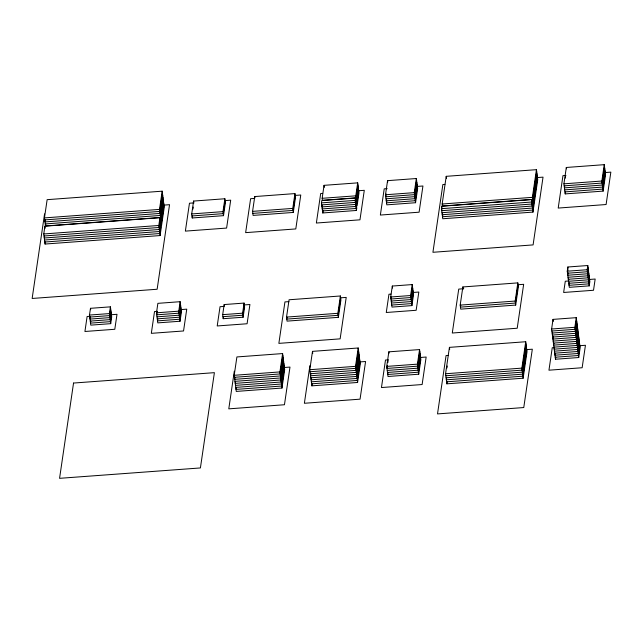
<?xml version="1.0" encoding="UTF-8"?>
<svg xmlns="http://www.w3.org/2000/svg" width="643" height="643" viewBox="0 0 643 643"><rect width="100%" height="100%" fill="white"/><g stroke="black" fill="none" stroke-linecap="round" stroke-linejoin="round"><path stroke-width="0.96" d="M44.56 213.91L32.15 298.465L157.141 289.246L169.543 204.691L163.547 205.133M163.201 199.242L160.533 217.471L45.5 225.958L44.463 217.897L47.14 199.668L162.173 191.18L164.238 207.303L161.562 225.532L159.496 209.409L162.173 191.18M45.267 220.002L44.986 221.923L160.011 213.436L162.687 195.207M43.772 233.964L44.914 226.183L159.938 217.704L161.232 227.775L160.091 235.555L45.058 244.043L43.772 233.964L158.797 225.476L159.938 217.704M45.5 225.958L45.782 224.037M44.568 236.053L44.287 237.99L159.319 229.511L160.461 221.731M45.058 244.043L45.348 242.098M89.49 315.054L90.478 308.31L110.395 306.848L111.689 316.919L110.7 323.662L90.784 325.125L89.49 315.054L109.406 313.583L110.395 306.848M90.285 317.16L90.004 319.081L109.929 317.61L110.917 310.874M90.808 321.187L90.526 323.116L110.443 321.645L111.432 314.909M110.652 308.857L109.664 315.6L89.747 317.063M111.175 312.892L110.186 319.627L90.261 321.098M162.43 193.197L159.753 211.426L44.721 219.906M162.944 197.224L160.268 215.453L45.243 223.941M160.203 219.713L159.062 227.493L44.029 235.981M160.79 219.488L163.459 201.259M160.718 223.748L159.577 231.52L44.544 240.008M161.047 221.497L163.724 203.268M160.975 225.757L159.834 233.538L44.801 242.025M161.305 223.515L163.981 205.286M156.49 312.811L157.881 303.343L180.144 301.696L181.439 311.775L180.048 321.243L157.776 322.882L156.49 312.811L178.762 311.164L180.144 301.696M157.165 311.984L156.747 314.821L179.019 313.181L180.41 303.713M157.8 318.976L157.519 320.873L179.791 319.225L181.181 309.757M191.71 213.942L193.599 201.066L224.873 198.759L225.396 202.786L223.507 215.662L192.225 217.969L191.71 213.942L222.984 211.635L224.873 198.759M192.988 209.023L193.278 207.046M192.225 217.969L192.514 215.992M180.667 305.73L179.276 315.199L157.005 316.838M180.924 307.748L179.534 317.208L157.262 318.856M225.13 200.777L223.242 213.645L191.968 215.952M222.687 314.66L224.166 304.557L244.091 303.086L244.605 307.113L243.118 317.224L223.201 318.695L222.687 314.66L242.604 313.189L244.091 303.086M223.201 318.695L223.475 316.854M252.578 211.37L254.757 196.557L294.944 193.591L295.467 197.618L293.288 212.439L253.093 215.405L252.578 211.37L292.774 208.404L294.944 193.591M234.309 371.188L228.787 408.852L284.455 404.744L289.985 367.081L284.021 367.523M244.348 305.103L242.861 315.207L222.944 316.678M234.205 375.295L236.897 356.945L282.607 353.57L284.672 369.693L281.98 388.042L236.27 391.418L234.205 375.295L279.922 371.919L282.607 353.57M235 377.393L234.719 379.322L280.436 375.954L283.129 357.604M235.515 381.42L235.234 383.357L280.951 379.981L283.643 361.631M236.294 387.464L236.013 389.401L281.722 386.025L284.415 367.675M295.201 195.609L293.031 210.422L252.836 213.388M286.529 317.095L289.077 299.767L340.396 295.981L340.911 300.016L338.371 317.337L287.051 321.122L286.529 317.095L337.848 313.31L340.396 295.981M287.075 317.184L286.786 319.105L338.105 315.319L340.653 297.998M282.872 355.587L280.179 373.937L234.462 377.304M283.386 359.622L280.694 377.963L234.976 381.339M283.901 363.649L281.208 381.998L235.491 385.366M284.158 365.666L281.465 384.008L235.748 387.383M321.476 202.875L321.821 200.552L355.458 198.068L356.752 208.147L356.407 210.47L322.77 212.954L321.476 202.875L355.121 200.399L355.458 198.068M357.95 184.871L356.045 197.835L322.408 200.319L322.151 198.301L324.048 185.337L357.693 182.861L358.987 192.932L357.082 205.897L355.788 195.826L357.693 182.861M322.223 205.358L321.99 206.909L355.635 204.426L355.981 202.103M322.481 207.376L322.247 208.927L355.892 206.443L356.238 204.112M322.77 212.954L323.107 210.631M309.902 365.61L304.38 403.274L360.056 399.166L365.578 361.503L359.614 361.945M309.797 369.717L312.49 351.367L358.207 347.992L360.273 364.115L357.58 382.464L311.863 385.84L309.797 369.717L355.515 366.341L358.207 347.992M310.858 373.832L310.569 375.761L356.286 372.385L358.979 354.044M311.373 377.859L311.091 379.788L356.801 376.42L359.493 358.071M311.863 385.84L312.144 383.903M355.716 200.086L355.378 202.408L321.733 204.892M356.31 199.852L358.207 186.888M356.568 201.87L358.464 188.905M356.495 206.13L356.15 208.461L322.513 210.936M356.825 203.887L358.722 190.923M358.464 350.009L355.772 368.359L310.055 371.734M358.722 352.026L356.029 370.376L310.312 373.744M359.236 356.053L356.543 374.403L310.826 377.779M359.75 360.088L357.058 378.438L311.349 381.805M360.008 362.105L357.323 380.447L311.606 383.823M385.503 194.765L387.568 180.651L416.342 178.529L417.637 188.608L415.563 202.714L386.789 204.844L385.503 194.765L414.277 192.643L416.342 178.529M386.17 193.953L385.76 196.782L414.534 194.652L416.6 180.546M386.556 198.928L386.274 200.809L415.048 198.687L417.122 184.581M386.813 200.946L386.531 202.826L415.306 200.704L417.379 186.591M390.703 296.994L392.31 286.047L412.227 284.576L413.513 294.655L411.914 305.602L391.989 307.073L390.703 296.994L410.62 295.531L412.227 284.576M391.225 297.187L390.96 299.011L410.877 297.54L412.485 286.593M391.74 301.221L391.474 303.046L411.391 301.575L412.999 290.628M386.716 366.406L388.854 351.834L419.558 349.575L420.852 359.646L418.714 374.218L388.01 376.485L386.716 366.406L417.42 364.147L419.558 349.575M387.407 365.513L386.973 368.423L417.677 366.156L419.815 351.584M387.833 362.596L388.115 360.651M388.034 372.53L387.753 374.467L418.448 372.209L420.586 357.637M416.865 182.564L414.791 196.67L386.017 198.791M412.742 288.611L411.134 299.558L391.217 301.028M413.256 292.637L411.649 303.592L391.732 305.055M420.072 353.602L417.934 368.174L387.239 370.44M441.476 208.67L441.837 206.242L532.05 199.587L533.336 209.666L532.983 212.094L442.77 218.749L441.476 208.67L531.689 202.015L532.05 199.587M536.696 171.689L532.637 199.354L442.424 206.009L442.167 204L446.226 176.327L536.439 169.672L537.725 179.751L533.666 207.416L532.38 197.345L536.439 169.672M420.329 355.619L418.191 370.191L387.496 372.458M442.424 206.009L442.714 204.04M442.488 213.098L442.255 214.722L532.468 208.067L532.822 205.631M442.746 215.116L442.513 216.731L532.725 210.076L533.079 207.649M445.567 373.752L449.433 347.365L525.725 341.738L527.019 351.817L523.145 378.205L446.853 383.831L445.567 373.752L521.859 368.126L525.725 341.738M446.965 367.949L447.255 365.996M446.628 377.843L446.338 379.804L522.63 374.17L526.504 347.783M446.853 383.831L447.142 381.878M460.195 305.103L462.864 286.947L517.832 282.888L518.346 286.923L515.686 305.079L460.718 309.138L460.195 305.103L515.164 301.053L517.832 282.888M460.734 305.208L460.46 307.121L515.429 303.062L518.089 284.905M532.308 201.605L531.954 204.032L441.733 210.687L441.837 206.242M532.565 203.622L532.211 206.049L441.99 212.704M532.894 201.372L536.953 173.706M533.151 203.389L537.21 175.716M533.409 205.406L537.468 177.733M525.982 343.756L522.116 370.143L445.824 375.769M526.247 345.773L522.373 372.16L446.081 377.787M526.762 349.8L522.888 376.187L446.596 381.813M563.919 183.834L566.314 167.469L604.251 164.672L605.537 174.743L603.142 191.108L565.205 193.905L563.919 183.834L601.848 181.029L604.251 164.672M565.301 178.143L565.583 176.222M564.715 185.94L564.433 187.86L602.362 185.063L604.766 168.699M565.205 193.905L565.486 191.984M551.614 329.007L553.02 319.386L576.265 317.666L580.139 347.895L578.724 357.524L555.488 359.236L551.614 329.007L574.85 327.295L576.265 317.666M552.667 333.13L552.385 335.051L575.622 333.339L577.036 323.718M553.326 336.201L552.9 339.086L576.144 337.374L577.551 327.745M553.961 343.209L553.679 345.13L576.916 343.418L578.33 333.789M554.475 347.236L554.194 349.165L577.43 347.445L578.845 337.824M555.247 353.28L554.965 355.209L578.21 353.489L579.616 343.868M567.255 271.201L567.873 266.998L587.79 265.527L589.856 281.65L589.237 285.862L569.32 287.325L567.255 271.201L587.172 269.738L587.79 265.527M567.882 270.695L567.873 266.998M555.488 359.236L555.769 357.315M568.139 272.712L567.769 275.236L587.686 273.765L588.305 269.554M568.533 277.583L568.283 279.263L588.208 277.8L588.819 273.588M568.79 279.601L568.541 281.28L588.466 279.809L589.084 275.598M569.433 282.783L569.063 285.315L588.98 283.844L589.599 279.633M576.522 319.684L575.107 329.312L551.871 331.024M576.779 321.701L575.364 331.322L552.128 333.042M577.293 325.728L575.887 335.357L552.642 337.069M577.808 329.763L576.401 339.383L553.157 341.103M578.073 331.78L576.658 341.401L553.422 343.113M588.048 267.536L587.429 271.748L567.512 273.219M578.587 335.807L577.173 345.436L553.936 347.148M588.562 271.571L587.943 275.783L568.026 277.254M579.102 339.834L577.687 349.462L554.451 351.174M604.508 166.682L602.105 183.046L564.176 185.843M579.359 341.851L577.944 351.48L554.708 353.192M589.342 277.615L588.723 281.827L568.806 283.298M605.023 170.716L602.628 187.081L564.691 189.878M579.873 345.886L578.467 355.507L555.222 357.219M605.28 172.734L602.885 189.09L564.948 191.895M193.39 202.931L189.468 203.22L185.369 231.118L226.609 228.072L230.7 200.174L224.809 200.608M254.556 198.414L250.617 198.711L245.642 232.637L295.796 228.932L300.771 195.006L294.872 195.44M322.673 193.39L320.688 193.535L316.364 223.033L359.967 219.818L364.292 190.32L358.344 190.762M387.19 188.632L384.209 188.849L380.367 215.051L419.099 212.198L422.941 185.996L416.985 186.438M444.868 184.38L442.866 184.525L432.924 252.289L533.095 244.903L543.038 177.138L537.026 177.581M565.953 175.443L562.955 175.668L558.204 208.067L606.1 204.53L610.85 172.131L604.862 172.573M44.463 217.897L159.496 209.409M322.151 198.301L355.788 195.826M442.167 204L532.38 197.345M90.108 316.292L87.118 316.509L84.924 331.483L114.8 329.28L117.002 314.306L111.022 314.748M157.447 311.325L154.521 311.542L151.322 333.339L183.552 330.968L186.751 309.162L180.892 309.596M224.021 306.414L220.035 306.711L217.213 325.961L247.089 323.75L249.918 304.501L243.938 304.943M288.892 301.631L284.937 301.921L278.861 343.37L340.139 338.853L346.215 297.396L340.292 297.838M390.936 294.1L388.951 294.245L386.266 312.49L416.15 310.288L418.826 292.043L412.846 292.485M463.724 288.731L458.732 289.101L452.286 333.018L517.213 328.235L523.659 284.31L517.663 284.753M568.275 281.015L565.285 281.24L563.638 292.469L593.521 290.266L595.169 279.038L589.189 279.472M388.476 359.815L385.495 360.032L381.46 387.544L422.121 384.538L426.156 357.034L420.209 357.476M448.058 355.418L446.073 355.563L437.513 413.915L523.764 407.549L532.324 349.205L526.376 349.639M554.202 347.59L552.249 347.734L548.953 370.191L582.148 367.74L585.443 345.283L579.584 345.717M601.848 181.029L603.142 191.108M587.172 269.738L589.237 285.862M566.314 167.469L566.491 168.812M574.85 327.295L578.724 357.524M553.02 319.386L553.285 321.396M531.689 202.015L532.983 212.094M515.164 301.053L515.686 305.079M521.859 368.126L523.145 378.205M462.864 286.947L463.121 288.964M446.226 176.327L446.483 178.344M449.433 347.365L449.69 349.382M414.277 192.643L415.563 202.714M410.62 295.531L411.914 305.602M417.42 364.147L418.714 374.218M387.568 180.651L387.745 182.001M392.31 286.047L392.568 288.064M388.854 351.834L389.031 353.184M355.121 200.399L356.407 210.47M355.515 366.341L357.58 382.464M324.048 185.337L324.305 187.354M337.848 313.31L338.371 317.337M312.49 351.367L312.747 353.385M292.774 208.404L293.288 212.439M279.922 371.919L281.98 388.042M254.757 196.557L254.925 197.899M242.604 313.189L243.118 317.224M222.984 211.635L223.507 215.662M224.166 304.557L224.343 305.899M193.599 201.066L193.856 203.084M178.762 311.164L180.048 321.243M158.797 225.476L160.091 235.555M109.406 313.583L110.7 323.662M90.478 308.31L90.655 309.661M44.914 226.183L45.171 228.201M73.543 383.051L59.566 478.328L200.407 467.943L214.392 372.659L73.543 383.051"/></g></svg>
